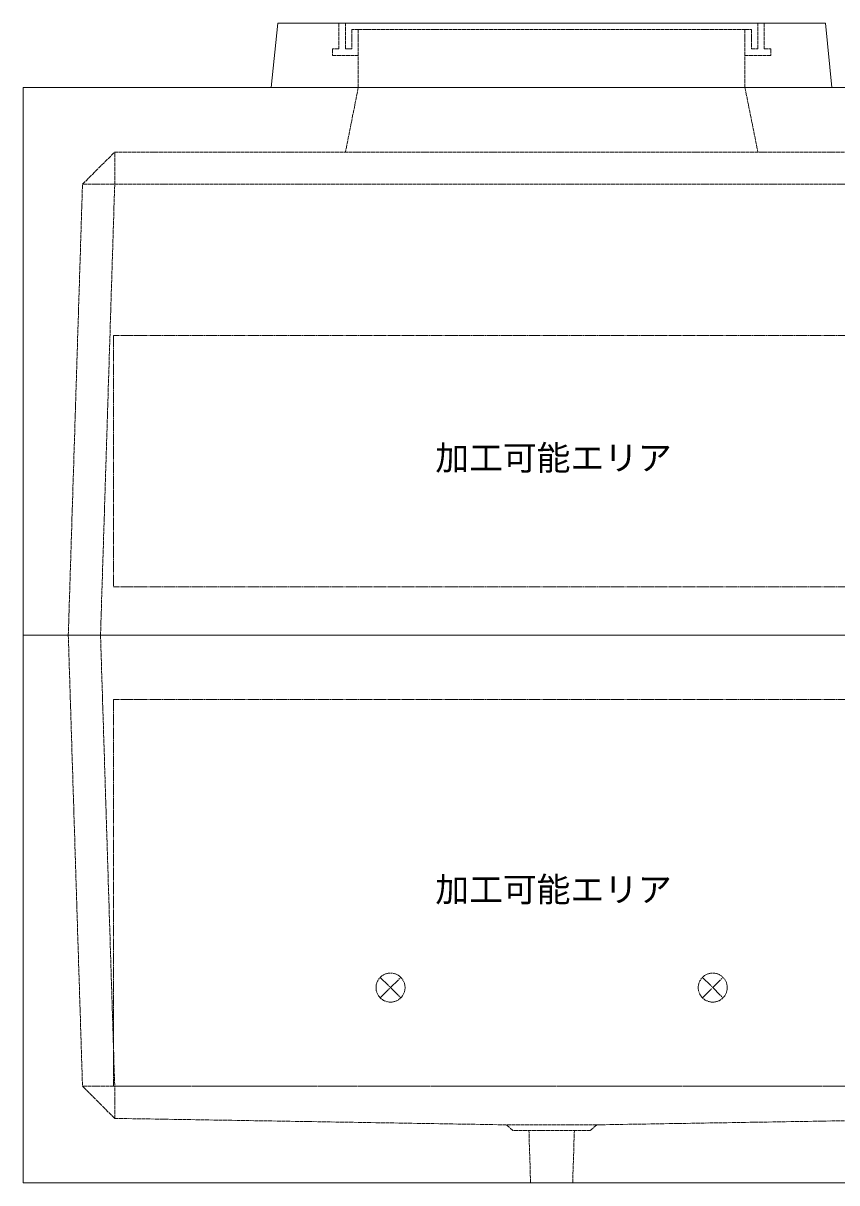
# Model space of a CAD drawing. Units: millimetres, scale not verified. Extents: x -4455 to 4455, y -3150 to 3150.
# Drawn here: x -865 to 398, y -1950 to -150 of the extents above; entities that cross this region are included whole.
import ezdxf
from ezdxf.enums import TextEntityAlignment as Align

# ---------------------------------------------------------------- set-up
doc = ezdxf.new("R2010")
doc.units = ezdxf.units.MM
doc.header["$LTSCALE"] = 20
doc.linetypes.add('LONG_DASHED1', pattern=[7, 6, -1])
doc.linetypes.add('LONG_DOUBLE_CHAIN', pattern=[21.8, 18, -1, 0.6, -0.6, 0.6, -1])
for name, color, linetype, lineweight in [('0-7_D-STR', 7, 'LONG_DASHED1', 9), ('0-9_D-STR-STR5', 1, 'LONG_DOUBLE_CHAIN', 9), ('0-B_D-STR-STR4', 134, 'LONG_DASHED1', 9)]:
    doc.layers.add(name, color=color, linetype=linetype, lineweight=lineweight)
doc.styles.add('ＭＳ ゴシック', font='')
doc.styles.get('ＭＳ ゴシック').set_extended_font_data('MS Gothic')

# ---------------------------------------------------------------- blocks, each defined once
blk = doc.blocks.new('A$C4A954EF9')
at = {"layer": '0-7_D-STR', "linetype": 'Continuous'}
for p, q in [((-16400, 17000), (16400, 17000)), ((-16400, 0), (-16400, 17000)), ((16400, 17000), (16400, 0)), ((-16400, 0), (16400, 0))]:
    blk.add_line(p, q, dxfattribs=at)
at = {"layer": '0-7_D-STR'}
for p, q in [((-6000, 17000), (-6400, 15000)), ((6000, 17000), (6400, 15000)), ((13560, 15000), (-13560, 15000)), ((-13560, 14000), (-13560, 15000)), ((14560, 14000), (13560, 15000)), ((13560, 14000), (13560, 15000)), ((14560, 14000), (-14560, 14000)), ((-14000, 0), (-13560, 14000)), ((14000, 0), (13560, 14000)), ((15000, 0), (14560, 14000))]:
    blk.add_line(p, q, dxfattribs=at)
blk.add_lwpolyline([(-15000, 0), (-14560, 14000), (-13560, 15000)], dxfattribs=at)
at = {"layer": '0-9_D-STR-STR5'}
for p, q in [((-13600, 9300), (-13600, 1500)), ((13600, 9300), (-13600, 9300))]:
    blk.add_line(p, q, dxfattribs=at)
blk.add_lwpolyline([(13600, 9300), (13600, 1500), (-13600, 1500)], dxfattribs=at)
blk = doc.blocks.new('A$C019679C0')
at = {"layer": '0-7_D-STR', "linetype": 'Continuous'}
for p, q in [((-8700, 0), (-8500, 2000)), ((8500, 2000), (-8500, 2000)), ((8700, 0), (8500, 2000)), ((-8700, 0), (8700, 0))]:
    blk.add_line(p, q, dxfattribs=at)
at = {"layer": '0-7_D-STR'}
for p, q in [((-6000, 0), (-6000, 1800)), ((6000, 1800), (6000, 0))]:
    blk.add_line(p, q, dxfattribs=at)
at = {"layer": '0-B_D-STR-STR4'}
for points in [[(-6600, 2000), (-6600, 1200), (-6800, 1200), (-6800, 1000), (-6000, 1000)], [(-6000, 1800), (-6200, 1800), (-6200, 1200), (-6400, 1200), (-6400, 2000)], [(-6000, 1800), (6000, 1800), (6200, 1800)], [(6600, 2000), (6600, 1200), (6800, 1200), (6800, 1000), (6000, 1000)], [(6200, 1800), (6200, 1200), (6400, 1200), (6400, 2000)]]:
    blk.add_lwpolyline(points, dxfattribs=at)
blk = doc.blocks.new('A$C22C41F4A')
at = {"layer": '0-7_D-STR', "linetype": 'Continuous'}
for p, q in [((-16400, -17000), (-16400, 0)), ((-16400, 0), (16400, 0)), ((16400, -17000), (16400, 0)), ((-16400, -17000), (16400, -17000))]:
    blk.add_line(p, q, dxfattribs=at)
at = {"layer": '0-7_D-STR'}
for p, q in [((-15000, 0), (-14560, -14000)), ((-14000, 0), (-13560, -14000)), ((14000, 0), (13560, -14000)), ((15000, 0), (14560, -14000)), ((-13560, -15000), (-14560, -14000)), ((14560, -14000), (-14560, -14000)), ((-13560, -15000), (-13560, -14000)), ((13560, -15000), (14560, -14000)), ((13560, -15000), (13560, -14000)), ((-13560, -15000), (-1400, -15200)), ((13560, -15000), (1400, -15200)), ((1400, -15200), (-1400, -15200)), ((-1200, -15380), (-1400, -15200)), ((1200, -15380), (-1200, -15380)), ((-653.3, -17000), (-705, -15380)), ((653.3, -17000), (705, -15380)), ((1200, -15380), (1400, -15200))]:
    blk.add_line(p, q, dxfattribs=at)
at = {"layer": '0-9_D-STR-STR5'}
for p, q in [((13600, -2000), (13600, -14000)), ((13600, -14000), (-13600, -14000))]:
    blk.add_line(p, q, dxfattribs=at)
blk.add_lwpolyline([(13600, -2000), (-13600, -2000), (-13600, -14000)], dxfattribs=at)
blk = doc.blocks.new('A$C1C640AAB')
at = {"layer": '0-9_D-STR-STR5'}
for p, q in [((-318.2, -318.2), (318.2, 318.2)), ((-318.2, 318.2), (318.2, -318.2))]:
    blk.add_line(p, q, dxfattribs=at)
blk.add_circle((0, 0), 450, dxfattribs=at)
blk = doc.blocks.new('A$C2693e999')
at = {"layer": '0-7_D-STR'}
blk.add_blockref('A$C22C41F4A', (0, 0), dxfattribs=at)
at = {"layer": '0-9_D-STR-STR5'}
for p in [(-5000, -10940), (5000, -10940)]:
    blk.add_blockref('A$C1C640AAB', p, dxfattribs=at)

msp = doc.modelspace()

# ---------------------------------------------------------------- block references
at = {"layer": '0-7_D-STR', "xscale": 0.05, "yscale": 0.05}
for name, p in [('A$C019679C0', (-45, -250)), ('A$C4A954EF9', (-45, -1100)), ('A$C2693e999', (-45, -1100))]:
    msp.add_blockref(name, p, dxfattribs=at)

# ---------------------------------------------------------------- texts
at = {"layer": '0-9_D-STR-STR5', "style": 'ＭＳ ゴシック'}
for p in [(-225.48, -855.35), (-225.48, -1525.35)]:
    msp.add_text('加工可能エリア', height=38.42, dxfattribs=at).set_placement(p, align=Align.BOTTOM_LEFT)

doc.saveas('drawing.dxf')
